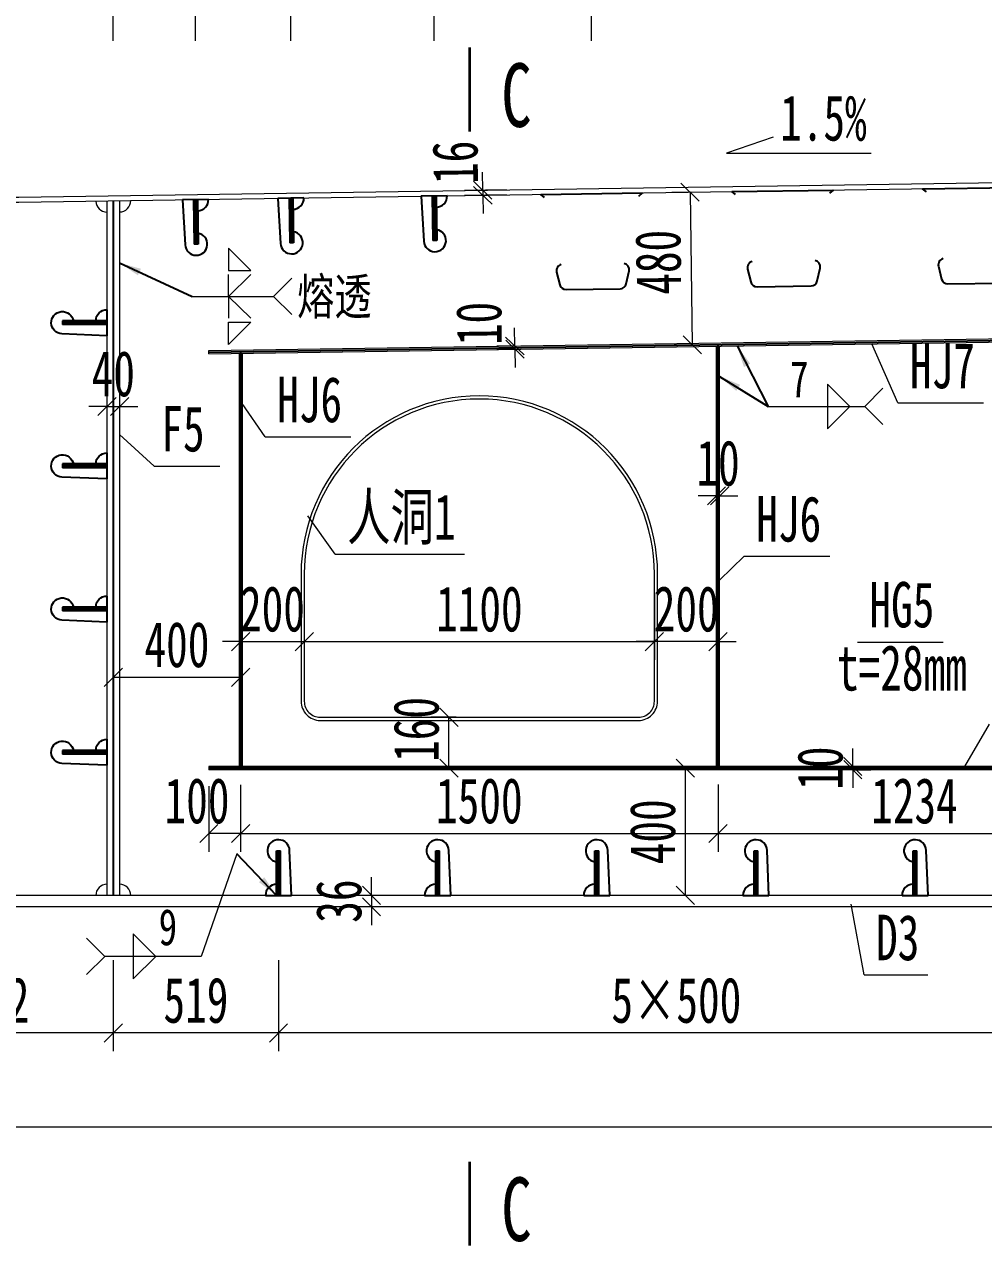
# Model space of a CAD drawing. Header units: millimetres. Extents: x -89049 to 410567, y -307459 to -100425.
# Drawn here: x 179767 to 182781, y -119550 to -115711 of the extents above; entities that cross this region are included whole.
import ezdxf
from ezdxf.enums import TextEntityAlignment as Align

# ---------------------------------------------------------------- set-up
doc = ezdxf.new("R2010")
doc.units = ezdxf.units.MM
doc.layers.get('Defpoints').update_dxf_attribs({"color": 8})
for name, color, linetype, lineweight in [('Dim', 4, 'Continuous', 15), ('文字', 7, 'Continuous', 15), ('粗线', 3, 'Continuous', 35), ('细实线', 4, 'Continuous', 15), ('钢板粗线', 1, 'Continuous', 25), ('钢板细线', 6, 'Continuous', 15)]:
    doc.layers.add(name, color=color, linetype=linetype, lineweight=lineweight)
doc.layers.add('Text', color=4, linetype='Continuous')
doc.styles.add('111', font='', dxfattribs={"width": 0.7})
doc.styles.add('BM_Dim', font='', dxfattribs={"width": 0.85})
doc.styles.add('SMEDI', font='', dxfattribs={"width": 0.75})
doc.styles.get("Standard").update_dxf_attribs({"font": ''})
doc.styles.get('111').set_extended_font_data('仿宋_GB2312')
doc.styles.get('BM_Dim').set_extended_font_data('仿宋_GB2312')
doc.styles.get('SMEDI').set_extended_font_data('仿宋_GB2312')
doc.styles.get('Standard').set_extended_font_data('仿宋_GB2312')
doc.dimstyles.new('200', dxfattribs={"dimscale": 0, "dimtxt": 2.5, "dimasz": 1, "dimexe": 1, "dimexo": 1, "dimgap": 0.6, "dimtad": 1, "dimdec": 0, "dimdsep": 46, "dimtxsty": '111', "dimblk": 'OBLIQUE', "dimcen": 0, "dimclrd": 4, "dimclre": 4, "dimclrt": 4, "dimadec": 1, "dimazin": 2, "dimtfac": 1, "dimtdec": 0, "dimtix": 1, "dimtmove": 2, "dimatfit": 3, "dimfxl": 4, "dimfxlon": 1, "dimtolj": 1, "dimlwd": -1, "dimlwe": -1, "dimarcsym": 0})
doc.dimstyles.new('MSteel_1.0_1.0', dxfattribs={"dimtxt": 3, "dimasz": 1.2, "dimexe": 1, "dimexo": 1, "dimgap": 1, "dimtad": 3, "dimtoh": 1, "dimdec": 0, "dimzin": 0, "dimdsep": 46, "dimtxsty": 'Standard', "dimblk": 'ARCHTICK', "dimcen": 0.09, "dimclrd": 3, "dimclre": 3, "dimadec": 0, "dimazin": 0, "dimtfac": 1, "dimtdec": 4, "dimtofl": 0, "dimtmove": 0, "dimatfit": 3, "dimfxl": 1, "dimtolj": 1, "dimtzin": 0, "dimarcsym": 0})

# ---------------------------------------------------------------- blocks, each defined once
blk = doc.blocks.new('_Oblique')
at = {"color": 0, "linetype": 'ByBlock', "lineweight": -2}
blk.add_line((-0.5, -0.5), (0.5, 0.5), dxfattribs=at)
blk = doc.blocks.new('*D1770')
at = {"layer": 'Defpoints', "color": 0, "transparency": 16777216}
for p in [(183949.5, -115190.8), (172829.5, -116185.3), (183949.5, -116191.6)]:
    blk.add_point(p, dxfattribs=at)
at = {"layer": '细实线', "color": 4, "transparency": 16777216}
for p, q in [((172829.5, -115419.4), (172829.5, -115133.7)), ((183949.5, -115419.4), (183949.5, -115133.7)), ((172829.5, -115190.8), (183949.5, -115190.8))]:
    blk.add_line(p, q, dxfattribs=at)
at = {"layer": '细实线', "color": 4, "transparency": 16777216, "xscale": 57.14285714285715, "yscale": 57.14285714285715, "zscale": 57.14285714285715, "rotation": 180}
blk.add_blockref('_Oblique', (172829.5, -115190.8), dxfattribs=at)
at = {"layer": '细实线', "color": 4, "transparency": 16777216, "xscale": 57.14285714285715, "yscale": 57.14285714285715, "zscale": 57.14285714285715}
blk.add_blockref('_Oblique', (183949.5, -115190.8), dxfattribs=at)
at = {"layer": '细实线', "color": 4, "transparency": 16777216, "insert": (178389.5, -115088.6), "char_height": 142.86, "attachment_point": 5, "style": '111'}
blk.add_mtext('\\A1;11120', dxfattribs=at)
blk = doc.blocks.new('*D1772')
at = {"layer": 'Defpoints', "color": 0, "transparency": 16777216}
for p in [(174864.7, -118451.7), (183560.7, -118485.1), (174864.7, -119177.5)]:
    blk.add_point(p, dxfattribs=at)
at = {"layer": '细实线', "color": 4, "transparency": 16777216}
for p, q in [((174864.7, -118948.9), (174864.7, -119234.7)), ((183560.7, -118948.9), (183560.7, -119234.7)), ((183560.7, -119177.5), (174864.7, -119177.5))]:
    blk.add_line(p, q, dxfattribs=at)
at = {"layer": '细实线', "color": 4, "transparency": 16777216, "xscale": 57.14285714285715, "yscale": 57.14285714285715, "zscale": 57.14285714285715, "rotation": 180}
blk.add_blockref('_Oblique', (174864.7, -119177.5), dxfattribs=at)
at = {"layer": '细实线', "color": 4, "transparency": 16777216, "xscale": 57.14285714285715, "yscale": 57.14285714285715, "zscale": 57.14285714285715}
blk.add_blockref('_Oblique', (183560.7, -119177.5), dxfattribs=at)
at = {"layer": '细实线', "color": 4, "transparency": 16777216, "insert": (179212.7, -119075.3), "char_height": 142.86, "attachment_point": 5, "style": '111'}
blk.add_mtext('\\A1;8696', dxfattribs=at)
blk = doc.blocks.new('*D1783')
at = {"layer": 'Defpoints', "color": 0, "transparency": 16777216}
for p in [(183949.5, -114877.5), (170699.5, -116177.8), (183949.5, -116191.6)]:
    blk.add_point(p, dxfattribs=at)
at = {"layer": '细实线', "color": 4, "transparency": 16777216}
for p, q in [((170699.5, -115106.1), (170699.5, -114820.4)), ((183949.5, -115106.1), (183949.5, -114820.4)), ((170699.5, -114877.5), (183949.5, -114877.5))]:
    blk.add_line(p, q, dxfattribs=at)
at = {"layer": '细实线', "color": 4, "transparency": 16777216, "xscale": 57.14285714285715, "yscale": 57.14285714285715, "zscale": 57.14285714285715, "rotation": 180}
blk.add_blockref('_Oblique', (170699.5, -114877.5), dxfattribs=at)
at = {"layer": '细实线', "color": 4, "transparency": 16777216, "xscale": 57.14285714285715, "yscale": 57.14285714285715, "zscale": 57.14285714285715}
blk.add_blockref('_Oblique', (183949.5, -114877.5), dxfattribs=at)
at = {"layer": '细实线', "color": 4, "transparency": 16777216, "insert": (177324.5, -114775.3), "char_height": 142.86, "attachment_point": 5, "style": '111'}
blk.add_mtext('\\A1;13250', dxfattribs=at)
blk = doc.blocks.new('*D1791')
at = {"layer": 'Defpoints', "color": 0, "transparency": 16777216}
for p in [(179315.1, -115534.9), (179315.1, -116231.2), (180046.6, -116279.6)]:
    blk.add_point(p, dxfattribs=at)
at = {"layer": '细实线', "color": 4, "transparency": 16777216}
for p, q in [((179315.1, -115763.5), (179315.1, -115477.7)), ((180046.6, -115763.5), (180046.6, -115477.7)), ((180046.6, -115534.9), (179315.1, -115534.9))]:
    blk.add_line(p, q, dxfattribs=at)
at = {"layer": '细实线', "color": 4, "transparency": 16777216, "xscale": 57.14285714285715, "yscale": 57.14285714285715, "zscale": 57.14285714285715, "rotation": 180}
blk.add_blockref('_Oblique', (179315.1, -115534.9), dxfattribs=at)
at = {"layer": '细实线', "color": 4, "transparency": 16777216, "xscale": 57.14285714285715, "yscale": 57.14285714285715, "zscale": 57.14285714285715}
blk.add_blockref('_Oblique', (180046.6, -115534.9), dxfattribs=at)
at = {"layer": '细实线', "color": 4, "transparency": 16777216, "insert": (179680.9, -115432.6), "char_height": 142.86, "attachment_point": 5, "style": '111'}
blk.add_mtext('\\A1;732', dxfattribs=at)
blk = doc.blocks.new('*D1794')
at = {"layer": 'Defpoints', "color": 0, "transparency": 16777216}
for p in [(179315.1, -118449.1), (180046.6, -118449.1), (179315.1, -118881.4)]:
    blk.add_point(p, dxfattribs=at)
at = {"layer": '细实线', "color": 4, "transparency": 16777216}
for p, q in [((179315.1, -118652.8), (179315.1, -118938.5)), ((180046.6, -118652.8), (180046.6, -118938.5)), ((180046.6, -118881.4), (179315.1, -118881.4))]:
    blk.add_line(p, q, dxfattribs=at)
at = {"layer": '细实线', "color": 4, "transparency": 16777216, "xscale": 57.14285714285715, "yscale": 57.14285714285715, "zscale": 57.14285714285715, "rotation": 180}
blk.add_blockref('_Oblique', (179315.1, -118881.4), dxfattribs=at)
at = {"layer": '细实线', "color": 4, "transparency": 16777216, "xscale": 57.14285714285715, "yscale": 57.14285714285715, "zscale": 57.14285714285715}
blk.add_blockref('_Oblique', (180046.6, -118881.4), dxfattribs=at)
at = {"layer": '细实线', "color": 4, "transparency": 16777216, "insert": (179680.9, -118779.2), "char_height": 142.86, "attachment_point": 5, "style": '111'}
blk.add_mtext('\\A1;732', dxfattribs=at)
blk = doc.blocks.new('*D1816')
at = {"layer": 'Defpoints', "color": 0, "transparency": 16777216}
for p in [(172849.5, -116219.9), (174746.5, -118423.8), (174864.7, -118451.7), (174905.2, -118451.7), (181978.1, -118451.7)]:
    blk.add_point(p, dxfattribs=at)
at = {"layer": '细实线', "color": 4, "transparency": 16777216}
blk.add_line((174807.6, -118451.7), (174686.9, -118451.7), dxfattribs=at)
blk.add_arc((174905.2, -118451.7), 161.2, 132.6489, 180, dxfattribs=at)
at = {"layer": '细实线', "color": 4, "transparency": 16777216, "xscale": 57.14285714285715, "yscale": 57.14285714285715, "zscale": 57.14285714285715}
for p, rotation in [((174796, -118333.1), 42.64891912976159), ((174744, -118451.7), 270)]:
    blk.add_blockref('_Oblique', p, dxfattribs=dict(at, rotation=rotation))
at = {"layer": '细实线', "color": 4, "transparency": 16777216, "insert": (174606.5, -118353.8), "char_height": 142.857, "attachment_point": 5, "rotation": 71.8543, "style": '111'}
blk.add_mtext('\\A1;47.4%%d', dxfattribs=at)
blk = doc.blocks.new('12-140加劲 有过焊孔')
at = {"layer": 'Defpoints'}
blk.add_line((0, 0), (0, 140), dxfattribs=at)
at = {"layer": '钢板粗线', "color": 7}
for p, q in [((-6, 0), (-6, 140)), ((-6, 140), (6, 140)), ((6, 0), (6, 140)), ((41, 0), (35, 141.5)), ((-41, 0), (41, 0))]:
    blk.add_line(p, q, dxfattribs=at)
for centre, start, end in [((0, 140), 2.441, 260.1291), ((-6, 0), 90, 180)]:
    blk.add_arc(centre, 35, start, end, dxfattribs=at)
blk = doc.blocks.new('U型肋1')
at = {"layer": 'Defpoints'}
blk.add_line((-160, 0), (160, 0), dxfattribs=at)
at = {"layer": '钢板粗线', "color": 6}
for p, q in [((147.8, -9.7), (160, 0)), ((-147.8, -9.7), (-160, 0))]:
    blk.add_line(p, q, dxfattribs=at)
blk.add_lwpolyline([(-98.8, -220.5, 0.414266), (-113.8, -244.5), (-104.5, -284.5, 0.348876), (-85, -300), (85, -300, 0.348876), (104.5, -284.5), (113.8, -244.5, 0.414091), (98.8, -220.5, 0.414091)], format="xyb", dxfattribs=at)
blk = doc.blocks.new('*D1818')
at = {"layer": 'Defpoints', "color": 0, "transparency": 16777216}
for p in [(183349.5, -115534.9), (183349.5, -116216.6), (181549.6, -116243.6)]:
    blk.add_point(p, dxfattribs=at)
at = {"layer": '细实线', "color": 4, "transparency": 16777216}
for p, q in [((181549.6, -115763.5), (181549.6, -115477.7)), ((183349.5, -115763.5), (183349.5, -115477.7)), ((181549.6, -115534.9), (183349.5, -115534.9))]:
    blk.add_line(p, q, dxfattribs=at)
at = {"layer": '细实线', "color": 4, "transparency": 16777216, "xscale": 57.14285714285715, "yscale": 57.14285714285715, "zscale": 57.14285714285715, "rotation": 180}
blk.add_blockref('_Oblique', (181549.6, -115534.9), dxfattribs=at)
at = {"layer": '细实线', "color": 4, "transparency": 16777216, "xscale": 57.14285714285715, "yscale": 57.14285714285715, "zscale": 57.14285714285715}
blk.add_blockref('_Oblique', (183349.5, -115534.9), dxfattribs=at)
at = {"layer": '细实线', "color": 4, "transparency": 16777216, "insert": (182449.6, -115432.6), "char_height": 142.86, "attachment_point": 5, "style": '111'}
blk.add_mtext('\\A1;3×600', dxfattribs=at)
blk = doc.blocks.new('*D1820')
at = {"layer": 'Defpoints', "color": 0, "transparency": 16777216}
for p in [(180857.8, -118485.1), (180997.8, -118449.1), (180997.8, -118485.1)]:
    blk.add_point(p, dxfattribs=at)
at = {"layer": '细实线', "color": 4, "transparency": 16777216}
for p, q in [((180857.8, -118449.1), (180857.8, -118391.9)), ((180940.7, -118449.1), (180800.7, -118449.1)), ((180940.7, -118485.1), (180800.7, -118485.1)), ((180857.8, -118449.1), (180857.8, -118485.1)), ((180857.8, -118485.1), (180857.8, -118542.2))]:
    blk.add_line(p, q, dxfattribs=at)
at = {"layer": '细实线', "color": 4, "transparency": 16777216, "xscale": 57.14285714285715, "yscale": 57.14285714285715, "zscale": 57.14285714285715}
for p, rotation in [((180857.8, -118449.1), 270), ((180857.8, -118485.1), 90)]:
    blk.add_blockref('_Oblique', p, dxfattribs=dict(at, rotation=rotation))
at = {"layer": '细实线', "color": 4, "transparency": 16777216, "insert": (180755.6, -118467.1), "char_height": 142.86, "attachment_point": 5, "rotation": 90, "style": '111'}
blk.add_mtext('\\A1;36', dxfattribs=at)
blk = doc.blocks.new('*D1821')
at = {"layer": 'Defpoints', "color": 0, "transparency": 16777216}
for p in [(182369.4, -118044.1), (182369.4, -118054.1), (182370, -118054.1)]:
    blk.add_point(p, dxfattribs=at)
at = {"layer": '细实线', "color": 4, "transparency": 16777216}
for p, q in [((182370, -118044.1), (182370, -117986.9)), ((182370, -118044.1), (182427.1, -118044.1)), ((182370, -118044.1), (182370, -118054.1)), ((182370, -118054.1), (182427.1, -118054.1)), ((182370, -118054.1), (182370, -118111.2))]:
    blk.add_line(p, q, dxfattribs=at)
at = {"layer": '细实线', "color": 4, "transparency": 16777216, "xscale": 57.14285714285715, "yscale": 57.14285714285715, "zscale": 57.14285714285715}
for p, rotation in [((182370, -118044.1), 270), ((182370, -118054.1), 90)]:
    blk.add_blockref('_Oblique', p, dxfattribs=dict(at, rotation=rotation))
at = {"layer": '细实线', "color": 4, "transparency": 16777216, "insert": (182267.8, -118049.1), "char_height": 142.86, "attachment_point": 5, "rotation": 90, "style": '111'}
blk.add_mtext('\\A1;10', dxfattribs=at)
blk = doc.blocks.new('*D1822')
at = {"layer": 'Defpoints', "color": 0, "transparency": 16777216}
for p in [(180446.6, -118044.1), (181946.6, -118044.1), (181946.6, -118254.5)]:
    blk.add_point(p, dxfattribs=at)
at = {"layer": '细实线', "color": 4, "transparency": 16777216}
for p, q in [((180446.6, -118101.2), (180446.6, -118311.7)), ((181946.6, -118101.2), (181946.6, -118311.7)), ((180446.6, -118254.5), (181946.6, -118254.5))]:
    blk.add_line(p, q, dxfattribs=at)
at = {"layer": '细实线', "color": 4, "transparency": 16777216, "xscale": 57.14285714285715, "yscale": 57.14285714285715, "zscale": 57.14285714285715, "rotation": 180}
blk.add_blockref('_Oblique', (180446.6, -118254.5), dxfattribs=at)
at = {"layer": '细实线', "color": 4, "transparency": 16777216, "xscale": 57.14285714285715, "yscale": 57.14285714285715, "zscale": 57.14285714285715}
blk.add_blockref('_Oblique', (181946.6, -118254.5), dxfattribs=at)
at = {"layer": '细实线', "color": 4, "transparency": 16777216, "insert": (181196.6, -118152.3), "char_height": 142.86, "attachment_point": 5, "style": '111'}
blk.add_mtext('\\A1;1500', dxfattribs=at)
blk = doc.blocks.new('*D1823')
at = {"layer": 'Defpoints', "color": 0, "transparency": 16777216}
for p in [(181946.7, -118043), (183181, -118052.1), (183181, -118254.5)]:
    blk.add_point(p, dxfattribs=at)
at = {"layer": '细实线', "color": 4, "transparency": 16777216}
for p, q in [((181946.7, -118100.1), (181946.7, -118311.7)), ((183181, -118109.2), (183181, -118311.7)), ((181946.7, -118254.5), (183181, -118254.5))]:
    blk.add_line(p, q, dxfattribs=at)
at = {"layer": '细实线', "color": 4, "transparency": 16777216, "xscale": 57.14285714285715, "yscale": 57.14285714285715, "zscale": 57.14285714285715, "rotation": 180}
blk.add_blockref('_Oblique', (181946.7, -118254.5), dxfattribs=at)
at = {"layer": '细实线', "color": 4, "transparency": 16777216, "xscale": 57.14285714285715, "yscale": 57.14285714285715, "zscale": 57.14285714285715}
blk.add_blockref('_Oblique', (183181, -118254.5), dxfattribs=at)
at = {"layer": '细实线', "color": 4, "transparency": 16777216, "insert": (182563.8, -118152.3), "char_height": 142.86, "attachment_point": 5, "style": '111'}
blk.add_mtext('\\A1;1234', dxfattribs=at)
blk = doc.blocks.new('*D1824')
at = {"layer": 'Defpoints', "color": 0, "transparency": 16777216}
for p in [(181746.7, -117441.1), (180646.7, -117475.5), (181746.7, -117651.4)]:
    blk.add_point(p, dxfattribs=at)
at = {"layer": '细实线', "color": 4, "transparency": 16777216}
for p, q in [((181746.7, -117498.2), (181746.7, -117708.5)), ((180646.7, -117532.7), (180646.7, -117708.5)), ((180646.7, -117651.4), (181746.7, -117651.4))]:
    blk.add_line(p, q, dxfattribs=at)
at = {"layer": '细实线', "color": 4, "transparency": 16777216, "xscale": 57.14285714285715, "yscale": 57.14285714285715, "zscale": 57.14285714285715, "rotation": 180}
blk.add_blockref('_Oblique', (180646.7, -117651.4), dxfattribs=at)
at = {"layer": '细实线', "color": 4, "transparency": 16777216, "xscale": 57.14285714285715, "yscale": 57.14285714285715, "zscale": 57.14285714285715}
blk.add_blockref('_Oblique', (181746.7, -117651.4), dxfattribs=at)
at = {"layer": '细实线', "color": 4, "transparency": 16777216, "insert": (181196.7, -117549.2), "char_height": 142.86, "attachment_point": 5, "style": '111'}
blk.add_mtext('\\A1;1100', dxfattribs=at)
blk = doc.blocks.new('*D1825')
at = {"layer": 'Defpoints', "color": 0, "transparency": 16777216}
for p in [(180646.7, -117475.5), (180446.7, -117533.9), (180646.7, -117651.4)]:
    blk.add_point(p, dxfattribs=at)
at = {"layer": '细实线', "color": 4, "transparency": 16777216}
for p, q in [((180646.7, -117532.7), (180646.7, -117708.5)), ((180446.7, -117591.1), (180446.7, -117708.5)), ((180446.7, -117651.4), (180389.5, -117651.4)), ((180446.7, -117651.4), (180646.7, -117651.4)), ((180646.7, -117651.4), (180703.8, -117651.4))]:
    blk.add_line(p, q, dxfattribs=at)
at = {"layer": '细实线', "color": 4, "transparency": 16777216, "xscale": 57.14285714285715, "yscale": 57.14285714285715, "zscale": 57.14285714285715}
blk.add_blockref('_Oblique', (180446.7, -117651.4), dxfattribs=at)
at = {"layer": '细实线', "color": 4, "transparency": 16777216, "xscale": 57.14285714285715, "yscale": 57.14285714285715, "zscale": 57.14285714285715, "rotation": 180}
blk.add_blockref('_Oblique', (180646.7, -117651.4), dxfattribs=at)
at = {"layer": '细实线', "color": 4, "transparency": 16777216, "insert": (180546.7, -117549.2), "char_height": 142.86, "attachment_point": 5, "style": '111'}
blk.add_mtext('\\A1;200', dxfattribs=at)
blk = doc.blocks.new('*D1827')
at = {"layer": 'Defpoints', "color": 0, "transparency": 16777216}
for p in [(181875.2, -118049.1), (181843.7, -118449.1), (181875.2, -118449.1)]:
    blk.add_point(p, dxfattribs=at)
at = {"layer": '细实线', "color": 4, "transparency": 16777216}
for p, q in [((181843.7, -118049.1), (181786.6, -118049.1)), ((181843.7, -118049.1), (181843.7, -118449.1)), ((181843.7, -118449.1), (181786.6, -118449.1))]:
    blk.add_line(p, q, dxfattribs=at)
at = {"layer": '细实线', "color": 4, "transparency": 16777216, "xscale": 57.14285714285715, "yscale": 57.14285714285715, "zscale": 57.14285714285715}
for p, rotation in [((181843.7, -118049.1), 90), ((181843.7, -118449.1), 270)]:
    blk.add_blockref('_Oblique', p, dxfattribs=dict(at, rotation=rotation))
at = {"layer": '细实线', "color": 4, "transparency": 16777216, "insert": (181741.5, -118249.1), "char_height": 142.86, "attachment_point": 5, "rotation": 90, "style": '111'}
blk.add_mtext('\\A1;400', dxfattribs=at)
blk = doc.blocks.new('角焊缝1')
at = {"layer": 'Dim'}
blk.add_line((-3101.175, 370.223), (-3106.48, 370.223), dxfattribs=at)
blk.add_lwpolyline([(-3104.907, 371.455), (-3104.907, 368.992), (-3103.675, 370.223)], close=True, dxfattribs=at)
blk.add_lwpolyline([(-3107.48, 369.223), (-3106.48, 370.223), (-3107.48, 371.223)], dxfattribs=at)
blk = doc.blocks.new('_ArchTick')
at = {"color": 0, "linetype": 'ByBlock', "const_width": 0.15}
blk.add_lwpolyline([(-0.5, -0.5), (0.5, 0.5)], dxfattribs=at)
blk = doc.blocks.new('*D1830')
at = {"layer": 'Defpoints', "color": 0, "transparency": 16777216}
for p in [(181951.7, -117193.3), (181941.7, -117248), (181951.7, -117248)]:
    blk.add_point(p, dxfattribs=at)
at = {"layer": '细实线', "color": 4, "transparency": 16777216}
for p, q in [((181941.7, -117193.3), (181941.7, -117136.1)), ((181951.7, -117193.3), (181951.7, -117136.1)), ((181941.7, -117193.3), (181884.5, -117193.3)), ((181941.7, -117193.3), (181951.7, -117193.3)), ((181951.7, -117193.3), (182008.8, -117193.3))]:
    blk.add_line(p, q, dxfattribs=at)
at = {"layer": '细实线', "color": 4, "transparency": 16777216, "xscale": 57.14285714285715, "yscale": 57.14285714285715, "zscale": 57.14285714285715}
blk.add_blockref('_Oblique', (181941.7, -117193.3), dxfattribs=at)
at = {"layer": '细实线', "color": 4, "transparency": 16777216, "xscale": 57.14285714285715, "yscale": 57.14285714285715, "zscale": 57.14285714285715, "rotation": 180}
blk.add_blockref('_Oblique', (181951.7, -117193.3), dxfattribs=at)
at = {"layer": '细实线', "color": 4, "transparency": 16777216, "insert": (181946.7, -117091), "char_height": 142.86, "attachment_point": 5, "style": '111'}
blk.add_mtext('\\A1;10', dxfattribs=at)
blk = doc.blocks.new('*D1832')
at = {"layer": 'Defpoints', "color": 0, "transparency": 16777216}
for p in [(181308.5, -116732.2), (181343.6, -116721.7), (181343.8, -116731.7)]:
    blk.add_point(p, dxfattribs=at)
at = {"layer": '细实线', "color": 4, "transparency": 16777216}
for p, q in [((181308.3, -116722.2), (181307.5, -116665.1)), ((181308.3, -116722.2), (181251.2, -116723.1)), ((181308.5, -116732.2), (181251.4, -116733.1)), ((181308.3, -116722.2), (181308.5, -116732.2)), ((181308.5, -116732.2), (181309.4, -116789.4))]:
    blk.add_line(p, q, dxfattribs=at)
at = {"layer": '细实线', "color": 4, "transparency": 16777216, "xscale": 57.14285714285715, "yscale": 57.14285714285715, "zscale": 57.14285714285715}
for p, rotation in [((181308.3, -116722.2), 270.8593722435713), ((181308.5, -116732.2), 90.85937224357133)]:
    blk.add_blockref('_Oblique', p, dxfattribs=dict(at, rotation=rotation))
at = {"layer": '细实线', "color": 4, "transparency": 16777216, "insert": (181196.1, -116651.5), "char_height": 142.86, "attachment_point": 5, "rotation": 90.8594, "style": '111'}
blk.add_mtext('\\A1;10', dxfattribs=at)
blk = doc.blocks.new('*D1833')
at = {"layer": 'Defpoints', "color": 0, "transparency": 16777216}
for p in [(181746.7, -117475.5), (181946.7, -117533.9), (181746.7, -117651.4)]:
    blk.add_point(p, dxfattribs=at)
at = {"layer": '细实线', "color": 4, "transparency": 16777216}
for p, q in [((181746.7, -117532.7), (181746.7, -117708.5)), ((181946.7, -117591.1), (181946.7, -117708.5)), ((181746.7, -117651.4), (181689.5, -117651.4)), ((181946.7, -117651.4), (181746.7, -117651.4)), ((181946.7, -117651.4), (182003.8, -117651.4))]:
    blk.add_line(p, q, dxfattribs=at)
at = {"layer": '细实线', "color": 4, "transparency": 16777216, "xscale": 57.14285714285715, "yscale": 57.14285714285715, "zscale": 57.14285714285715}
blk.add_blockref('_Oblique', (181746.7, -117651.4), dxfattribs=at)
at = {"layer": '细实线', "color": 4, "transparency": 16777216, "xscale": 57.14285714285715, "yscale": 57.14285714285715, "zscale": 57.14285714285715, "rotation": 180}
blk.add_blockref('_Oblique', (181946.7, -117651.4), dxfattribs=at)
at = {"layer": '细实线', "color": 4, "transparency": 16777216, "insert": (181846.7, -117549.2), "char_height": 142.86, "attachment_point": 5, "style": '111'}
blk.add_mtext('\\A1;200', dxfattribs=at)
blk = doc.blocks.new('角焊缝2')
at = {"layer": 'Dim'}
blk.add_line((-3138.009, 370.223), (-3132.704, 370.223), dxfattribs=at)
blk.add_lwpolyline([(-3134.754, 371.455), (-3134.754, 368.992), (-3133.523, 370.223)], close=True, dxfattribs=at)
blk.add_lwpolyline([(-3131.704, 369.223), (-3132.704, 370.223), (-3131.704, 371.223)], dxfattribs=at)
blk = doc.blocks.new('*D1834')
at = {"layer": 'Defpoints', "color": 0, "transparency": 16777216}
for p in [(181875.7, -116238.7), (181865.9, -116718.9), (181882.9, -116718.6)]:
    blk.add_point(p, dxfattribs=at)
at = {"layer": '细实线', "color": 4, "transparency": 16777216}
for p, q in [((181858.7, -116238.9), (181801.6, -116239.8)), ((181858.7, -116238.9), (181865.9, -116718.9)), ((181865.9, -116718.9), (181808.8, -116719.7))]:
    blk.add_line(p, q, dxfattribs=at)
at = {"layer": '细实线', "color": 4, "transparency": 16777216, "xscale": 57.14285714285715, "yscale": 57.14285714285715, "zscale": 57.14285714285715}
for p, rotation in [((181858.7, -116238.9), 90.85937224365449), ((181865.9, -116718.9), 270.8593722436545)]:
    blk.add_blockref('_Oblique', p, dxfattribs=dict(at, rotation=rotation))
at = {"layer": '细实线', "color": 4, "transparency": 16777216, "insert": (181759.3, -116459.2), "char_height": 142.86, "attachment_point": 5, "rotation": 90.8594, "style": '111'}
blk.add_mtext('\\A1;480', dxfattribs=at)
blk = doc.blocks.new('*D1837')
at = {"layer": 'Defpoints', "color": 0, "transparency": 16777216}
for p in [(180565.7, -118449.1), (183065.7, -118449.1), (180565.7, -118881.4)]:
    blk.add_point(p, dxfattribs=at)
at = {"layer": '细实线', "color": 4, "transparency": 16777216}
for p, q in [((180565.7, -118652.8), (180565.7, -118938.5)), ((183065.7, -118652.8), (183065.7, -118938.5)), ((183065.7, -118881.4), (180565.7, -118881.4))]:
    blk.add_line(p, q, dxfattribs=at)
at = {"layer": '细实线', "color": 4, "transparency": 16777216, "xscale": 57.14285714285715, "yscale": 57.14285714285715, "zscale": 57.14285714285715, "rotation": 180}
blk.add_blockref('_Oblique', (180565.7, -118881.4), dxfattribs=at)
at = {"layer": '细实线', "color": 4, "transparency": 16777216, "xscale": 57.14285714285715, "yscale": 57.14285714285715, "zscale": 57.14285714285715}
blk.add_blockref('_Oblique', (183065.7, -118881.4), dxfattribs=at)
at = {"layer": '细实线', "color": 4, "transparency": 16777216, "insert": (181815.7, -118779.2), "char_height": 142.86, "attachment_point": 5, "style": '111'}
blk.add_mtext('\\A1;5×500', dxfattribs=at)
blk = doc.blocks.new('*D1838')
at = {"layer": 'Defpoints', "color": 0, "transparency": 16777216}
for p in [(181054.7, -115534.9), (181054.7, -116250.9), (181549.6, -116243.6)]:
    blk.add_point(p, dxfattribs=at)
at = {"layer": '细实线', "color": 4, "transparency": 16777216}
for p, q in [((181054.7, -115763.5), (181054.7, -115477.7)), ((181549.6, -115763.5), (181549.6, -115477.7)), ((181549.6, -115534.9), (181054.7, -115534.9))]:
    blk.add_line(p, q, dxfattribs=at)
at = {"layer": '细实线', "color": 4, "transparency": 16777216, "xscale": 57.14285714285715, "yscale": 57.14285714285715, "zscale": 57.14285714285715, "rotation": 180}
blk.add_blockref('_Oblique', (181054.7, -115534.9), dxfattribs=at)
at = {"layer": '细实线', "color": 4, "transparency": 16777216, "xscale": 57.14285714285715, "yscale": 57.14285714285715, "zscale": 57.14285714285715}
blk.add_blockref('_Oblique', (181549.6, -115534.9), dxfattribs=at)
at = {"layer": '细实线', "color": 4, "transparency": 16777216, "insert": (181302.1, -115432.6), "char_height": 142.86, "attachment_point": 5, "style": '111'}
blk.add_mtext('\\A1;495', dxfattribs=at)
blk = doc.blocks.new('*D1839')
at = {"layer": 'Defpoints', "color": 0, "transparency": 16777216}
for p in [(180604.7, -115534.9), (180604.7, -116257.6), (181055.1, -116243.6)]:
    blk.add_point(p, dxfattribs=at)
at = {"layer": '细实线', "color": 4, "transparency": 16777216}
for p, q in [((180604.7, -115763.5), (180604.7, -115477.7)), ((181055.1, -115763.5), (181055.1, -115477.7)), ((181055.1, -115534.9), (180604.7, -115534.9))]:
    blk.add_line(p, q, dxfattribs=at)
at = {"layer": '细实线', "color": 4, "transparency": 16777216, "xscale": 57.14285714285715, "yscale": 57.14285714285715, "zscale": 57.14285714285715, "rotation": 180}
blk.add_blockref('_Oblique', (180604.7, -115534.9), dxfattribs=at)
at = {"layer": '细实线', "color": 4, "transparency": 16777216, "xscale": 57.14285714285715, "yscale": 57.14285714285715, "zscale": 57.14285714285715}
blk.add_blockref('_Oblique', (181055.1, -115534.9), dxfattribs=at)
at = {"layer": '细实线', "color": 4, "transparency": 16777216, "insert": (180829.9, -115432.6), "char_height": 142.86, "attachment_point": 5, "style": '111'}
blk.add_mtext('\\A1;450', dxfattribs=at)
blk = doc.blocks.new('*D1840')
at = {"layer": 'Defpoints', "color": 0, "transparency": 16777216}
for p in [(181207.7, -116248.7), (181338.8, -116230.7), (181339, -116246.7)]:
    blk.add_point(p, dxfattribs=at)
at = {"layer": '细实线', "color": 4, "transparency": 16777216}
for p, q in [((181207.4, -116232.7), (181206.6, -116175.6)), ((181281.6, -116231.6), (181150.3, -116233.5)), ((181281.9, -116247.6), (181150.5, -116249.5)), ((181207.4, -116232.7), (181207.7, -116248.7)), ((181207.7, -116248.7), (181208.5, -116305.8))]:
    blk.add_line(p, q, dxfattribs=at)
at = {"layer": '细实线', "color": 4, "transparency": 16777216, "xscale": 57.14285714285715, "yscale": 57.14285714285715, "zscale": 57.14285714285715}
for p, rotation in [((181207.4, -116232.7), 270.8593722436541), ((181207.7, -116248.7), 90.85937224365405)]:
    blk.add_blockref('_Oblique', p, dxfattribs=dict(at, rotation=rotation))
at = {"layer": '细实线', "color": 4, "transparency": 16777216, "insert": (181121.4, -116145.2), "char_height": 142.86, "attachment_point": 5, "rotation": 90.8594, "style": '111'}
blk.add_mtext('\\A1;16', dxfattribs=at)
blk = doc.blocks.new('*D1841')
at = {"layer": 'Defpoints', "color": 0, "transparency": 16777216}
for p in [(180346.6, -118049.1), (180446.6, -118049.1), (180346.6, -118254.5)]:
    blk.add_point(p, dxfattribs=at)
at = {"layer": '细实线', "color": 4, "transparency": 16777216}
for p, q in [((180346.6, -118106.2), (180346.6, -118311.7)), ((180446.6, -118106.2), (180446.6, -118311.7)), ((180446.6, -118254.5), (180346.6, -118254.5))]:
    blk.add_line(p, q, dxfattribs=at)
at = {"layer": '细实线', "color": 4, "transparency": 16777216, "xscale": 57.14285714285715, "yscale": 57.14285714285715, "zscale": 57.14285714285715, "rotation": 180}
blk.add_blockref('_Oblique', (180346.6, -118254.5), dxfattribs=at)
at = {"layer": '细实线', "color": 4, "transparency": 16777216, "xscale": 57.14285714285715, "yscale": 57.14285714285715, "zscale": 57.14285714285715}
blk.add_blockref('_Oblique', (180446.6, -118254.5), dxfattribs=at)
at = {"layer": '细实线', "color": 4, "transparency": 16777216, "insert": (180309.6, -118152.3), "char_height": 142.86, "attachment_point": 5, "style": '111'}
blk.add_mtext('\\A1;100', dxfattribs=at)
blk = doc.blocks.new('*D1842')
at = {"layer": 'Defpoints', "color": 0, "transparency": 16777216}
for p in [(180046.6, -117524.5), (180446.6, -117524.5), (180446.6, -117763.6)]:
    blk.add_point(p, dxfattribs=at)
at = {"layer": '细实线', "color": 4, "transparency": 16777216}
for p, q in [((180046.6, -117581.6), (180046.6, -117820.8)), ((180446.6, -117581.6), (180446.6, -117820.8)), ((180046.6, -117763.6), (180446.6, -117763.6))]:
    blk.add_line(p, q, dxfattribs=at)
at = {"layer": '细实线', "color": 4, "transparency": 16777216, "xscale": 57.14285714285715, "yscale": 57.14285714285715, "zscale": 57.14285714285715, "rotation": 180}
blk.add_blockref('_Oblique', (180046.6, -117763.6), dxfattribs=at)
at = {"layer": '细实线', "color": 4, "transparency": 16777216, "xscale": 57.14285714285715, "yscale": 57.14285714285715, "zscale": 57.14285714285715}
blk.add_blockref('_Oblique', (180446.6, -117763.6), dxfattribs=at)
at = {"layer": '细实线', "color": 4, "transparency": 16777216, "insert": (180246.6, -117661.4), "char_height": 142.86, "attachment_point": 5, "style": '111'}
blk.add_mtext('\\A1;400', dxfattribs=at)
blk = doc.blocks.new('*D1843')
at = {"layer": 'Defpoints', "color": 0, "transparency": 16777216}
for p in [(180066.6, -116833.8), (180026.6, -116851.7), (180066.6, -116912.4)]:
    blk.add_point(p, dxfattribs=at)
at = {"layer": '细实线', "color": 4, "transparency": 16777216}
for p, q in [((180026.6, -116912.4), (179969.5, -116912.4)), ((180026.6, -116908.8), (180026.6, -116969.5)), ((180026.6, -116912.4), (180066.6, -116912.4)), ((180066.6, -116891), (180066.6, -116969.5)), ((180066.6, -116912.4), (180123.8, -116912.4))]:
    blk.add_line(p, q, dxfattribs=at)
at = {"layer": '细实线', "color": 4, "transparency": 16777216, "xscale": 57.14285714285715, "yscale": 57.14285714285715, "zscale": 57.14285714285715}
blk.add_blockref('_Oblique', (180026.6, -116912.4), dxfattribs=at)
at = {"layer": '细实线', "color": 4, "transparency": 16777216, "xscale": 57.14285714285715, "yscale": 57.14285714285715, "zscale": 57.14285714285715, "rotation": 180}
blk.add_blockref('_Oblique', (180066.6, -116912.4), dxfattribs=at)
at = {"layer": '细实线', "color": 4, "transparency": 16777216, "insert": (180046.6, -116810.1), "char_height": 142.86, "attachment_point": 5, "style": '111'}
blk.add_mtext('\\A1;40', dxfattribs=at)
blk = doc.blocks.new('*D1844')
at = {"layer": 'Defpoints', "color": 0, "transparency": 16777216}
for p in [(180046.6, -118449.1), (180565.7, -118449.1), (180046.6, -118881.4)]:
    blk.add_point(p, dxfattribs=at)
at = {"layer": '细实线', "color": 4, "transparency": 16777216}
for p, q in [((180046.6, -118652.8), (180046.6, -118938.5)), ((180565.7, -118652.8), (180565.7, -118938.5)), ((180565.7, -118881.4), (180046.6, -118881.4))]:
    blk.add_line(p, q, dxfattribs=at)
at = {"layer": '细实线', "color": 4, "transparency": 16777216, "xscale": 57.14285714285715, "yscale": 57.14285714285715, "zscale": 57.14285714285715, "rotation": 180}
blk.add_blockref('_Oblique', (180046.6, -118881.4), dxfattribs=at)
at = {"layer": '细实线', "color": 4, "transparency": 16777216, "xscale": 57.14285714285715, "yscale": 57.14285714285715, "zscale": 57.14285714285715}
blk.add_blockref('_Oblique', (180565.7, -118881.4), dxfattribs=at)
at = {"layer": '细实线', "color": 4, "transparency": 16777216, "insert": (180306.2, -118779.2), "char_height": 142.86, "attachment_point": 5, "style": '111'}
blk.add_mtext('\\A1;519', dxfattribs=at)
blk = doc.blocks.new('14-160加劲 有过焊孔')
at = {"layer": 'Defpoints'}
blk.add_line((38609.4, 31489.3), (38609.4, 31629.3), dxfattribs=at)
at = {"layer": '钢板粗线', "color": 7}
for p, q in [((38603.4, 31489.3), (38603.4, 31629.3)), ((38603.4, 31629.3), (38615.4, 31629.3)), ((38615.4, 31489.3), (38615.4, 31629.3)), ((38650.4, 31489.3), (38644.3, 31630.8)), ((38568.4, 31489.3), (38650.4, 31489.3))]:
    blk.add_line(p, q, dxfattribs=at)
for centre, start, end in [((38609.4, 31629.3), 2.441, 260.1291), ((38603.4, 31489.3), 90, 180)]:
    blk.add_arc(centre, 35, start, end, dxfattribs=at)
blk = doc.blocks.new('*D1845')
at = {"layer": 'Defpoints', "color": 0, "transparency": 16777216}
for p in [(180304.7, -115534.9), (180604.7, -116257.6), (180304.7, -116262.1)]:
    blk.add_point(p, dxfattribs=at)
at = {"layer": '细实线', "color": 4, "transparency": 16777216}
for p, q in [((180304.7, -115763.5), (180304.7, -115477.7)), ((180604.7, -115763.5), (180604.7, -115477.7)), ((180604.7, -115534.9), (180304.7, -115534.9))]:
    blk.add_line(p, q, dxfattribs=at)
at = {"layer": '细实线', "color": 4, "transparency": 16777216, "xscale": 57.14285714285715, "yscale": 57.14285714285715, "zscale": 57.14285714285715, "rotation": 180}
blk.add_blockref('_Oblique', (180304.7, -115534.9), dxfattribs=at)
at = {"layer": '细实线', "color": 4, "transparency": 16777216, "xscale": 57.14285714285715, "yscale": 57.14285714285715, "zscale": 57.14285714285715}
blk.add_blockref('_Oblique', (180604.7, -115534.9), dxfattribs=at)
at = {"layer": '细实线', "color": 4, "transparency": 16777216, "insert": (180454.7, -115432.6), "char_height": 142.86, "attachment_point": 5, "style": '111'}
blk.add_mtext('\\A1;300', dxfattribs=at)
blk = doc.blocks.new('*D1846')
at = {"layer": 'Defpoints', "color": 0, "transparency": 16777216}
for p in [(180046.6, -115534.9), (180046.6, -116279.6), (180304.7, -116262.1)]:
    blk.add_point(p, dxfattribs=at)
at = {"layer": '细实线', "color": 4, "transparency": 16777216}
for p, q in [((180046.6, -115763.5), (180046.6, -115477.7)), ((180304.7, -115763.5), (180304.7, -115477.7)), ((180304.7, -115534.9), (180046.6, -115534.9))]:
    blk.add_line(p, q, dxfattribs=at)
at = {"layer": '细实线', "color": 4, "transparency": 16777216, "xscale": 57.14285714285715, "yscale": 57.14285714285715, "zscale": 57.14285714285715, "rotation": 180}
blk.add_blockref('_Oblique', (180046.6, -115534.9), dxfattribs=at)
at = {"layer": '细实线', "color": 4, "transparency": 16777216, "xscale": 57.14285714285715, "yscale": 57.14285714285715, "zscale": 57.14285714285715}
blk.add_blockref('_Oblique', (180304.7, -115534.9), dxfattribs=at)
at = {"layer": '细实线', "color": 4, "transparency": 16777216, "insert": (180175.7, -115432.6), "char_height": 142.86, "attachment_point": 5, "style": '111'}
blk.add_mtext('\\A1;258', dxfattribs=at)
blk = doc.blocks.new('全融透1')
at = {"layer": 'Dim'}
blk.add_line((0, 0), (4.479, 0), dxfattribs=at)
for points in [[(1.995, 2.645), (1.995, 1.414), (3.227, 1.414)], [(1.995, -2.645), (1.995, -1.414), (3.227, -1.414)]]:
    blk.add_lwpolyline(points, close=True, dxfattribs=at)
for points in [[(3.227, 1.206), (1.995, 0), (1.995, 1.206)], [(5.479, 1), (4.479, 0), (5.479, -1)], [(3.227, -1.206), (1.995, 0), (1.995, -1.206)]]:
    blk.add_lwpolyline(points, dxfattribs=at)
at = {"layer": 'Text', "style": 'SMEDI', "width": 0.75}
blk.add_text('熔透', height=2, dxfattribs=at).set_placement((5.77, 0), align=Align.MIDDLE_LEFT)
blk = doc.blocks.new('*D1847')
at = {"layer": 'Defpoints', "color": 0, "transparency": 16777216}
for p in [(181101.2, -117889.1), (181181.4, -117889.1), (181181.4, -118049.1)]:
    blk.add_point(p, dxfattribs=at)
at = {"layer": '细实线', "color": 4, "transparency": 16777216}
for p, q in [((181124.2, -117889.1), (181044, -117889.1)), ((181101.2, -118049.1), (181101.2, -117889.1)), ((181124.2, -118049.1), (181044, -118049.1))]:
    blk.add_line(p, q, dxfattribs=at)
at = {"layer": '细实线', "color": 4, "transparency": 16777216, "xscale": 57.14285714285715, "yscale": 57.14285714285715, "zscale": 57.14285714285715}
for p, rotation in [((181101.2, -117889.1), 90), ((181101.2, -118049.1), 270)]:
    blk.add_blockref('_Oblique', p, dxfattribs=dict(at, rotation=rotation))
at = {"layer": '细实线', "color": 4, "transparency": 16777216, "insert": (180998.9, -117927.5), "char_height": 142.86, "attachment_point": 5, "rotation": 90, "style": '111'}
blk.add_mtext('\\A1;160', dxfattribs=at)

msp = doc.modelspace()

# ---------------------------------------------------------------- linework, layer by layer
at = {"layer": 'Defpoints', "color": 8}
for p, q in [((180046.6, -116266.1), (180046.6, -118449.1)), ((180346.7, -116741.7), (183544.4, -116693.7)), ((181946.7, -118044.1), (181946.7, -116718)), ((180446.6, -116740.2), (180446.6, -118049.1)), ((183281, -118049.1), (180346.6, -118049.1))]:
    msp.add_line(p, q, dxfattribs=at)
at = {"layer": '粗线'}
for p, q in [((181166.5, -116047.8), (181166.5, -115784.5)), ((181166.5, -119549.7), (181166.5, -119286.4))]:
    msp.add_line(p, q, dxfattribs=at)
at = {"layer": '细实线'}
for p, q in [((182120.3, -116066.3), (181973, -116116.1)), ((181973, -116116.1), (182427.7, -116116.1)), ((182512.1, -116901.1), (182430.2, -116715.4)), ((180524, -117007.7), (180451.6, -116903.2)), ((182512.1, -116901.1), (182780.8, -116901.1)), ((180175, -117099.6), (180066.6, -117000)), ((180524, -117007.7), (180792.7, -117007.7)), ((180175, -117099.6), (180381, -117099.6)), ((180744.2, -117376.6), (180658.2, -117255.6)), ((180744.2, -117376.6), (181150.2, -117376.6)), ((182029.3, -117382.9), (181951.7, -117458.7)), ((182029.3, -117382.9), (182298, -117382.9)), ((182384.7, -117652.6), (182653.5, -117652.6)), ((182798.6, -117911.1), (182720.8, -118044.1)), ((180435.1, -118317.9), (180322.7, -118640.6)), ((182406.1, -118698.6), (182364.5, -118477.1)), ((182406.1, -118698.6), (182605.7, -118698.6))]:
    msp.add_line(p, q, dxfattribs=at)
at = {"layer": '钢板细线', "color": 3}
for p, q in [((180026.6, -116266.4), (180026.6, -118449.1)), ((180066.6, -116265.8), (180066.6, -118449.1))]:
    msp.add_line(p, q, dxfattribs=at)
at = {"layer": '钢板细线'}
for p, q in [((180346.6, -116736.7), (183544.3, -116688.7)), ((180346.7, -116746.7), (183544.5, -116698.7)), ((180346.7, -116746.7), (180346.6, -116736.7)), ((180441.6, -116745.2), (180441.6, -118044.1)), ((180451.6, -116745.1), (180451.6, -118044.1)), ((181941.7, -118044.1), (181941.7, -116723)), ((181951.7, -118044.1), (181951.7, -116722.9)), ((183281, -118044.1), (180346.6, -118044.1)), ((180346.6, -118044.1), (180346.6, -118054.1)), ((183281, -118054.1), (180346.6, -118054.1)), ((183560.7, -118449.1), (174864.7, -118449.1)), ((183560.7, -118485.1), (174864.7, -118485.1))]:
    msp.add_line(p, q, dxfattribs=at)
at = {"layer": '钢板细线', "elevation": 0}
for points in [[(179722.6, -116254.3), (179749.5, -116254.6), (184587.6, -116182)], [(179722.6, -116270.3), (179749.6, -116270.6), (184587.6, -116198)]]:
    msp.add_lwpolyline(points, dxfattribs=at)
at = {"layer": '钢板细线'}
for points in [[(181756.7, -117439.1, 1), (180636.7, -117439.1), (180636.7, -117839.1, 0.414214), (180696.7, -117899.1), (181696.7, -117899.1, 0.414214), (181756.7, -117839.1)], [(181746.7, -117439.1, 1), (180646.7, -117439.1), (180646.7, -117839.1, 0.414214), (180696.7, -117889.1), (181696.7, -117889.1, 0.414214), (181746.7, -117839.1)]]:
    msp.add_lwpolyline(points, format="xyb", close=True, dxfattribs=at)
for centre, start, end in [((180026.6, -116266.4), 180.8594, 270), ((180066.6, -116265.8), 270, 0.8594), ((180026.6, -118449.1), 90, 180), ((180066.6, -118449.1), 0, 90)]:
    msp.add_arc(centre, 35, start, end, dxfattribs=at)

# ---------------------------------------------------------------- block references
at = {"layer": '细实线', "rotation": 180.9806856942538}
for p in [(180604.7, -116257.6), (181054.7, -116250.9), (180304.7, -116262.1)]:
    msp.add_blockref('12-140加劲 有过焊孔', p, dxfattribs=at)
at = {"layer": '细实线', "color": 8, "xscale": 57.1428571428572, "yscale": 57.1428571428572, "zscale": 57.1428571428572}
for name, p in [('全融透1', (180294.5, -116566.2)), ('角焊缝2', (361419.3, -138067.8)), ('角焊缝1', (357532.7, -139796.3))]:
    msp.add_blockref(name, p, dxfattribs=at)
at = {"layer": '钢板细线'}
for name, p, rotation in [('U型肋1', (181549.6, -116243.6), 0.8593722436389808), ('U型肋1', (182149.6, -116234.6), 0.8593722436389808), ('U型肋1', (182749.5, -116225.6), 0.8593722436389808), ('12-140加劲 有过焊孔', (180565.7, -118449.1), 359.9999999999935), ('12-140加劲 有过焊孔', (181065.7, -118449.1), 359.9999999999935), ('12-140加劲 有过焊孔', (181565.7, -118449.1), 359.9999999999935), ('12-140加劲 有过焊孔', (182065.7, -118449.1), 359.9999999999935), ('12-140加劲 有过焊孔', (182565.7, -118449.1), 359.9999999999935)]:
    msp.add_blockref(name, p, dxfattribs=dict(at, rotation=rotation))
at = {"layer": '钢板细线', "xscale": -1, "rotation": 89.99999999999973}
for p in [(211515.9, -78039.7), (211515.9, -78489.7), (211515.9, -78939.7), (211515.9, -79389.7)]:
    msp.add_blockref('14-160加劲 有过焊孔', p, dxfattribs=at)

# ---------------------------------------------------------------- texts
at = {"layer": 'Text', "style": 'SMEDI', "width": 0.75}
for s, p in [('7', (182172.6, -116826.7)), ('9', (180189.1, -118548.7))]:
    msp.add_text(s, height=114.3, dxfattribs=at).set_placement(p, align=Align.MIDDLE_LEFT)
at = {"layer": '文字', "style": 'BM_Dim', "width": 0.7}
for p in [(181313.2, -116033.5), (181313.2, -119535.4)]:
    msp.add_text('C', height=200, dxfattribs=at).set_placement(p, align=Align.CENTER)
for s, p in [('1.5%', (182277.8, -116119.6)), ('HJ7', (182651.6, -116898)), ('HJ6', (180663.5, -117004.6)), ('F5', (180265.5, -117096.6)), ('人洞1', (180951.8, -117373.6)), ('HJ6', (182168.8, -117379.9)), ('HG5', (182524.3, -117649.5)), ('t=28mm', (182524.3, -117847.9)), ('D3', (182511.1, -118695.6))]:
    msp.add_text(s, height=142.86, dxfattribs=at).set_placement(p, align=Align.BOTTOM_CENTER)

# ---------------------------------------------------------------- dimensions: what is measured, and where the dimension line sits
at = {"layer": '细实线'}
for base, p1, p2, override, picture, middle in [((183949.5, -114877.5), (170699.5, -116177.8), (183949.5, -116191.6), {"dimscale": 57.142857, "dimtxsty": '111', "dimblk": 'Oblique'}, '*D1783', (177324.5, -114775.3)), ((183949.5, -115190.8), (172829.5, -116185.3), (183949.5, -116191.6), {"dimscale": 57.142857, "dimtxsty": '111', "dimblk": 'Oblique'}, '*D1770', (178389.5, -115088.6)), ((179315.0679, -115534.8874), (180046.6427, -116279.5768), (179315.0679, -116231.1876), {"dimscale": 57.142857, "dimblk": 'Oblique'}, '*D1791', (179680.8553, -115432.648)), ((180046.6, -115534.9), (180304.7, -116262.1), (180046.6, -116279.6), {"dimscale": 57.142857, "dimblk": 'Oblique'}, '*D1846', (180175.7, -115432.6)), ((180304.7, -115534.9), (180604.7, -116257.6), (180304.7, -116262.1), {"dimscale": 57.142857, "dimblk": 'Oblique'}, '*D1845', (180454.7, -115432.6)), ((180604.7, -115534.9), (181055.1, -116243.6), (180604.7, -116257.6), {"dimscale": 57.142857, "dimtxsty": '111', "dimblk": 'Oblique'}, '*D1839', (180829.9, -115432.6)), ((181054.7, -115534.9), (181549.6, -116243.6), (181054.7, -116250.9), {"dimscale": 57.142857, "dimblk": 'Oblique'}, '*D1838', (181302.1, -115432.6)), ((180066.6, -116912.4), (180026.6, -116851.7), (180066.6, -116833.8), {"dimscale": 57.142857, "dimblk": 'Oblique'}, '*D1843', (180046.6, -116810.1)), ((181951.7, -117193.3), (181941.7, -117248), (181951.7, -117248), {"dimscale": 57.142857, "dimblk": 'Oblique'}, '*D1830', (181946.7, -117091)), ((181746.7, -117651.4), (180646.7, -117475.5), (181746.7, -117441.1), {"dimscale": 57.142857, "dimblk": 'Oblique'}, '*D1824', (181196.7, -117549.2)), ((180646.7, -117651.4), (180446.7, -117533.9), (180646.7, -117475.5), {"dimscale": 57.142857, "dimblk": 'Oblique'}, '*D1825', (180546.7, -117549.2)), ((180446.6, -117763.6), (180046.6, -117524.5), (180446.6, -117524.5), {"dimscale": 57.142857, "dimblk": 'Oblique'}, '*D1842', (180246.6, -117661.4)), ((181946.6, -118254.5), (180446.6, -118044.1), (181946.6, -118044.1), {"dimscale": 57.142857, "dimblk": 'Oblique'}, '*D1822', (181196.6, -118152.3)), ((183181, -118254.5), (181946.7, -118043), (183181, -118052.1), {"dimscale": 57.142857, "dimblk": 'Oblique'}, '*D1823', (182563.8, -118152.3)), ((174864.7, -119177.5), (183560.7, -118485.1), (174864.7, -118451.7), {"dimscale": 57.142857, "dimtxsty": '111', "dimblk": 'Oblique'}, '*D1772', (179212.7, -119075.3)), ((179315.0639, -118881.4011), (180046.6427, -118449.062), (179315.0639, -118449.062), {"dimscale": 57.142857, "dimblk": 'Oblique'}, '*D1794', (179680.8533, -118779.1618)), ((180046.6, -118881.4), (180565.7, -118449.1), (180046.6, -118449.1), {"dimscale": 57.142857, "dimblk": 'Oblique'}, '*D1844', (180306.2, -118779.2))]:
    dim = msp.add_linear_dim(base=base, p1=p1, p2=p2, dimstyle='200', override=override, dxfattribs=at)
    dim.commit()
    dim.dimension.update_dxf_attribs({"geometry": picture, "text_midpoint": middle})
for base, p1, p2, text, picture, middle in [((183349.5, -115534.9), (181549.6, -116243.6), (183349.5, -116216.6), '3×600', '*D1818', (182449.6, -115432.6)), ((180565.7, -118881.4), (183065.7, -118449.1), (180565.7, -118449.1), '5×500', '*D1837', (181815.7, -118779.2))]:
    dim = msp.add_linear_dim(base=base, p1=p1, p2=p2, text=text, dimstyle='200', override={"dimscale": 57.142857, "dimtxsty": '111', "dimblk": 'Oblique'}, dxfattribs=at)
    dim.commit()
    dim.dimension.update_dxf_attribs({"geometry": picture, "text_midpoint": middle})
for base, p1, p2, angle, picture, middle, dimtype in [((181207.7, -116248.7), (181338.8, -116230.7), (181339, -116246.7), 270.8594, '*D1840', (181121.4, -116145.2), 161), ((181865.9, -116718.9), (181875.7, -116238.7), (181882.9, -116718.6), 270.8594, '*D1834', (181759.3, -116459.2), 161), ((181308.5, -116732.2), (181343.6, -116721.7), (181343.8, -116731.7), 270.8594, '*D1832', (181196.1, -116651.5), 161), ((181101.2, -117889.1), (181181.4, -118049.1), (181181.4, -117889.1), 90, '*D1847', (180998.9, -117927.5), 160)]:
    dim = msp.add_linear_dim(base=base, p1=p1, p2=p2, angle=angle, dimstyle='200', override={"dimscale": 57.142857, "dimblk": 'Oblique'}, dxfattribs=at)
    dim.commit()
    dim.dimension.update_dxf_attribs({"geometry": picture, "text_midpoint": middle, "dimtype": dimtype})
dim = msp.add_angular_dim_2l(base=(174746.5, -118423.8), line1=((172849.5, -116219.9), (174905.2, -118451.7)), line2=((181978.1, -118451.7), (174864.7, -118451.7)), dimstyle='200', override={"dimscale": 57.142857, "dimblk": 'Oblique'}, dxfattribs=at)
dim.commit()
dim.dimension.update_dxf_attribs({"geometry": '*D1816', "text_midpoint": (174606.5, -118353.8), "dimtype": 162})
for base, p1, p2, angle, picture, middle in [((181746.7, -117651.4), (181946.7, -117533.9), (181746.7, -117475.5), 180, '*D1833', (181846.7, -117549.2)), ((181843.7, -118449.1), (181875.2, -118049.1), (181875.2, -118449.1), 90, '*D1827', (181741.5, -118249.1))]:
    dim = msp.add_linear_dim(base=base, p1=p1, p2=p2, angle=angle, dimstyle='200', override={"dimscale": 57.142857, "dimblk": 'Oblique'}, dxfattribs=at)
    dim.commit()
    dim.dimension.update_dxf_attribs({"geometry": picture, "text_midpoint": middle})
for p1, p2, distance, picture, middle in [((182369.4, -118044.1), (182369.4, -118054.1), 0.6, '*D1821', (182267.8, -118049.1)), ((180997.8, -118449.1), (180997.8, -118485.1), -140, '*D1820', (180755.6, -118467.1))]:
    dim = msp.add_aligned_dim(p1=p1, p2=p2, distance=distance, dimstyle='200', override={"dimscale": 57.142857, "dimblk": 'Oblique'}, dxfattribs=at)
    dim.commit()
    dim.dimension.update_dxf_attribs({"geometry": picture, "text_midpoint": middle})
dim = msp.add_linear_dim(base=(180346.6, -118254.5), p1=(180446.6, -118049.1), p2=(180346.6, -118049.1), dimstyle='200', override={"dimscale": 57.142857, "dimblk": 'Oblique'}, dxfattribs=at)
dim.commit()
dim.dimension.update_dxf_attribs({"geometry": '*D1841', "text_midpoint": (180309.6, -118152.3), "dimtype": 160})

# ---------------------------------------------------------------- leaders
at = {"layer": 'Dim'}
for points in [[(180066.6, -116461.1), (180294.5, -116566.2)], [(182006.6, -116722.1), (182104.5, -116912.2)], [(181951.7, -116817.7), (182104.5, -116912.2)], [(180559.7, -118449.5), (180435.1, -118317.9)]]:
    msp.add_leader(points, dimstyle='MSteel_1.0_1.0', override={"dimscale": 57.142857, "dimclrd": 256}, dxfattribs=at)

doc.saveas('drawing.dxf')
